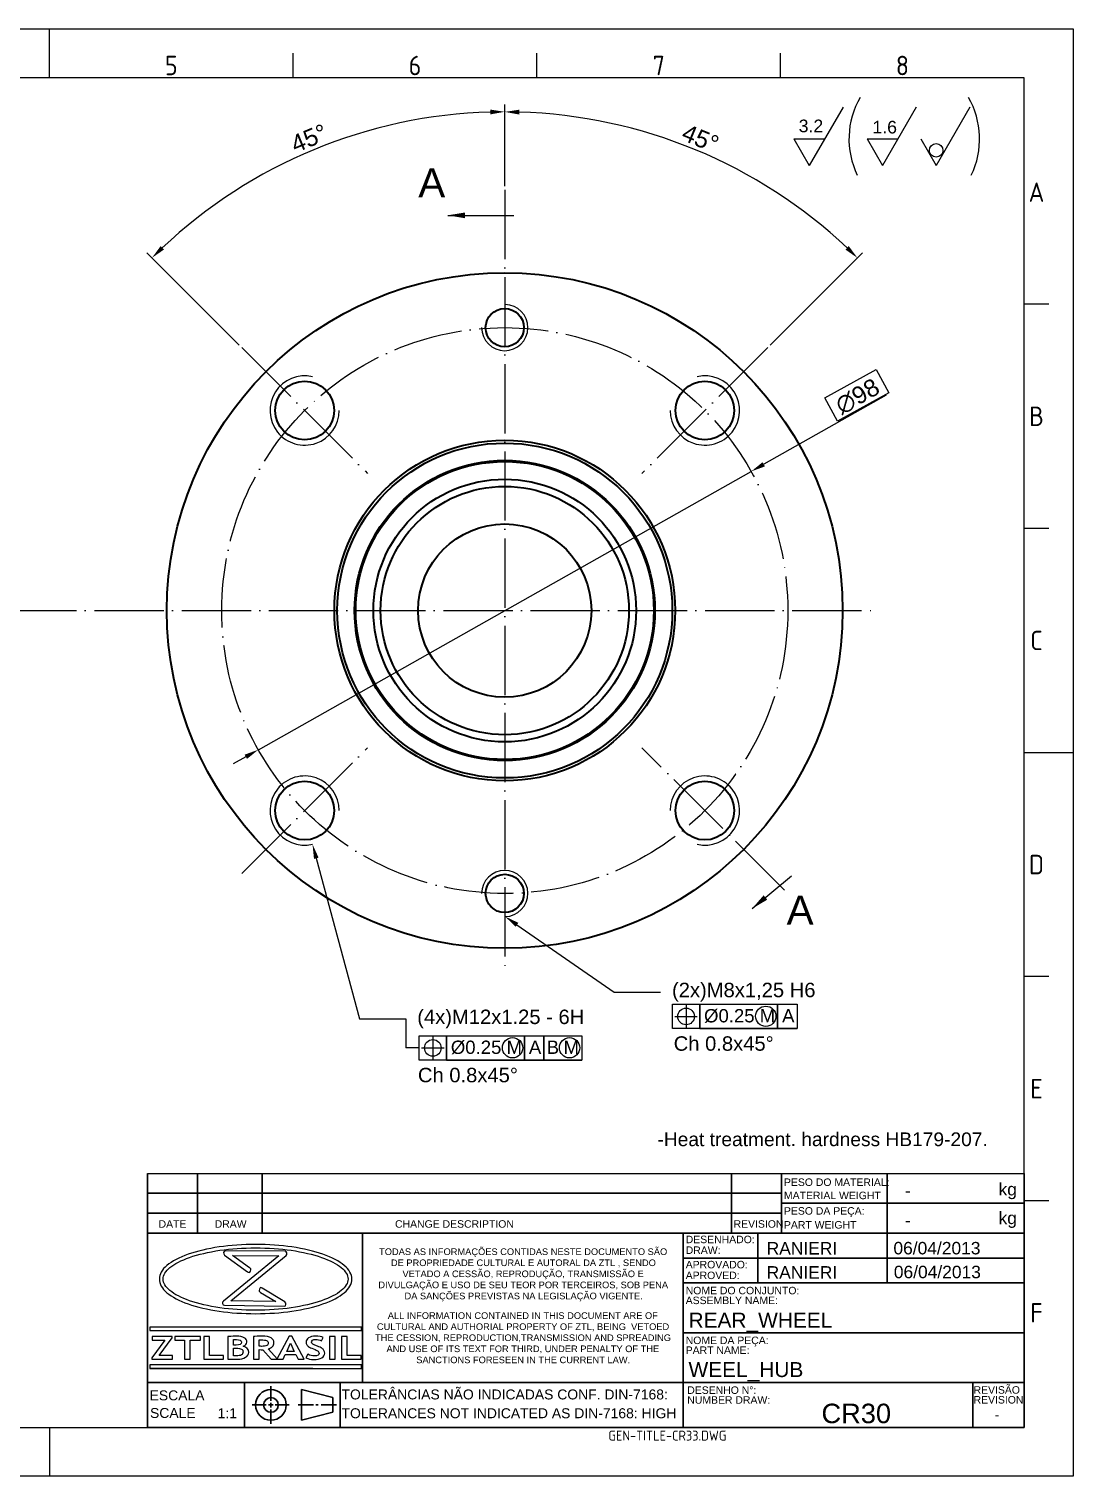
# Model space of a CAD drawing. Header units: millimetres. Extents: x 2469 to 2824, y 1131 to 1382.
# Drawn here: x 2642.9 to 2823.7, y 1131.1 to 1381.7 of the extents above; entities that cross this region are included whole.
import ezdxf
from ezdxf import colors
from ezdxf.entities.mleader import LeaderData, LeaderLine
from ezdxf.enums import TextEntityAlignment as Align
from ezdxf.math import Vec2, Vec3

# ---------------------------------------------------------------- set-up
doc = ezdxf.new("R2010")
doc.units = ezdxf.units.MM
for name, pattern in [('ACAD_ISO02W100', [15, 12, -3]), ('ACAD_ISO04W100', [30, 24, -3, 0, -3]), ('ACAD_ISO05W100', [33, 24, -3, 0, -3, 0, -3])]:
    doc.linetypes.add(name, pattern=pattern)
for name, color, linetype, lineweight in [('02', 1, 'Continuous', 25), ('11', 3, 'Continuous', 25), ('AM_0', 7, 'Continuous', 40), ('AM_4', 1, 'ACAD_ISO04W100', 25), ('AM_5', 3, 'Continuous', 25), ('AM_8', 40, 'ACAD_ISO02W100', 35), ('AM_BOR', 2, 'ACAD_ISO05W100', 35)]:
    doc.layers.add(name, color=color, linetype=linetype, lineweight=lineweight)
doc.layers.add('Camada 1', color=7, linetype='Continuous')
doc.styles.add('ACISOTS', font='isocp.shx', dxfattribs={"height": 1})
doc.styles.get("Standard").update_dxf_attribs({"font": 'arial.ttf'})
doc.dimstyles.new('INTE', dxfattribs={"dimtxt": 3.5, "dimasz": 3, "dimexe": 3, "dimexo": 0, "dimgap": 1, "dimtad": 1, "dimdec": 8, "dimdsep": 46, "dimtxsty": 'Standard', "dimcen": 0, "dimclrd": 1, "dimclre": 1, "dimclrt": 3, "dimaunit": 1, "dimadec": 0, "dimazin": 0, "dimtfac": 1, "dimtmove": 0, "dimatfit": 0, "dimfxl": 1, "dimarcsym": 0})
doc.dimstyles.new('ISO-25', dxfattribs={"dimtxt": 3, "dimasz": 2.5, "dimexe": 1.25, "dimexo": 0.625, "dimtad": 1, "dimtxsty": 'Standard', "dimcen": 2.5, "dimadec": 0, "dimazin": 0, "dimtfac": 1, "dimtmove": 0, "dimatfit": 3, "dimfxl": 1, "dimarcsym": 0})

# ---------------------------------------------------------------- blocks, each defined once
blk = doc.blocks.new('A3 ZTL')
for p, q in [((401.17, 280.82), (19.57, 280.82)), ((401.17, 9.78), (401.17, 280.82)), ((19.57, 9.78), (401.17, 9.78))]:
    blk.add_line(p, q)
at = {"layer": 'AM_BOR', "color": 135, "linetype": 'Continuous', "lineweight": 25}
for p, q in [((0, 290.61), (410.96, 290.61)), ((410.96, 290.61), (410.96, 0)), ((410.96, 0), (0, 0))]:
    blk.add_line(p, q, dxfattribs=at)
at = {"layer": 'AM_BOR', "color": 135, "lineweight": 25}
for p, q in [((205.48, 280.82), (205.48, 290.61)), ((254.4, 280.82), (254.4, 285.71)), ((303.33, 280.82), (303.33, 285.71)), ((352.25, 280.82), (352.25, 285.71)), ((406.07, 235.32), (401.17, 235.32)), ((406.07, 190.31), (401.17, 190.31)), ((401.17, 145.3), (410.96, 145.3)), ((406.07, 100.29), (401.17, 100.29)), ((406.07, 55.28), (401.17, 55.28)), ((205.48, 9.78), (205.48, 0))]:
    blk.add_line(p, q, dxfattribs=at)
at = {"layer": 'AM_BOR', "color": 135, "lineweight": 25, "style": 'ACISOTS'}
for s, p in [('5', (229.94, 283.27)), ('6', (278.86, 283.27)), ('7', (327.79, 283.27)), ('8', (376.71, 283.27)), ('A', (403.62, 257.83)), ('B', (403.62, 212.82)), ('C', (403.62, 167.81)), ('D', (403.62, 122.8)), ('E', (403.62, 77.79)), ('F', (403.62, 32.78))]:
    blk.add_text(s, height=3.91, dxfattribs=at).set_placement(p, align=Align.MIDDLE)
blk = doc.blocks.new('*D182')
at = {"layer": 'AM_5', "color": 0, "lineweight": -2, "transparency": 16777216}
for p, q in [((2791.34, 1318.27), (2770.16, 1306.3)), ((2682.66, 1256.87), (2767.99, 1305.07)), ((2680.48, 1255.64), (2678.3, 1254.41))]:
    blk.add_line(p, q, dxfattribs=at)
at = {"layer": 'AM_5', "color": 0, "transparency": 16777216}
for points in [[(2769.96, 1306.67), (2770.37, 1305.94), (2767.99, 1305.07)], [(2680.28, 1256.01), (2680.69, 1255.28), (2682.66, 1256.87)]]:
    blk.add_solid(points, dxfattribs=at)
at = {"layer": 'Defpoints', "color": 0, "transparency": 16777216}
for p in [(2767.99, 1305.07), (2682.66, 1256.87)]:
    blk.add_point(p, dxfattribs=at)
at = {"layer": 'AM_5', "color": 0, "transparency": 16777216, "insert": (2786.4, 1318.05), "char_height": 3, "attachment_point": 5, "rotation": 29.4611}
blk.add_mtext('∅98', dxfattribs=at)
blk = doc.blocks.new('*D183')
at = {"layer": 'AM_5', "color": 0, "lineweight": -2, "transparency": 16777216}
for p, q in [((2725.32, 1354.47), (2725.32, 1368.61)), ((2679.34, 1326.95), (2663.35, 1342.94))]:
    blk.add_line(p, q, dxfattribs=at)
blk.add_arc((2725.32, 1280.97), 86.39, 91.6582, 133.3418, dxfattribs=at)
at = {"layer": 'AM_5', "color": 0, "transparency": 16777216}
for points in [[(2722.82, 1367.74), (2722.83, 1366.91), (2725.32, 1367.36)], [(2666.32, 1343.5), (2665.74, 1344.1), (2664.24, 1342.06)]]:
    blk.add_solid(points, dxfattribs=at)
at = {"layer": 'Defpoints', "color": 0, "transparency": 16777216}
for p in [(2702.96, 1364.41), (2725.32, 1353.84), (2679.78, 1326.51), (2701.56, 1304.73), (2725.32, 1219.37)]:
    blk.add_point(p, dxfattribs=at)
at = {"layer": 'AM_5', "color": 0, "transparency": 16777216, "insert": (2691.44, 1362.77), "char_height": 3, "attachment_point": 5, "rotation": 22.5}
blk.add_mtext('45°', dxfattribs=at)
blk = doc.blocks.new('*D184')
at = {"layer": 'AM_5', "color": 0, "lineweight": -2, "transparency": 16777216}
for p, q in [((2725.32, 1354.47), (2725.32, 1368.59)), ((2771.3, 1326.95), (2787.28, 1342.93))]:
    blk.add_line(p, q, dxfattribs=at)
blk.add_arc((2725.32, 1280.97), 86.37, 46.6585, 88.3415, dxfattribs=at)
at = {"layer": 'AM_5', "color": 0, "transparency": 16777216}
for points in [[(2727.82, 1366.89), (2727.83, 1367.72), (2725.32, 1367.34)], [(2784.89, 1344.09), (2784.31, 1343.49), (2786.39, 1342.04)]]:
    blk.add_solid(points, dxfattribs=at)
at = {"layer": 'Defpoints', "color": 0, "transparency": 16777216}
for p in [(2725.32, 1353.84), (2768.51, 1355.77), (2770.86, 1326.51), (2749.08, 1304.73), (2725.32, 1219.37)]:
    blk.add_point(p, dxfattribs=at)
at = {"layer": 'AM_5', "color": 0, "transparency": 16777216, "insert": (2759.2, 1362.75), "char_height": 3, "attachment_point": 5, "rotation": 337.5}
blk.add_mtext('45°', dxfattribs=at)

msp = doc.modelspace()

# ---------------------------------------------------------------- linework, layer by layer
at = {"linetype": 'Continuous'}
msp.add_line((2663.474, 1183.491), (2815.272, 1183.491), dxfattribs=at)
at = {"layer": '02'}
for p, q in [((2776.257, 1309.745), (2776.326, 1309.78)), ((2778.937, 1304.377), (2779.006, 1304.411))]:
    msp.add_line(p, q, dxfattribs=at)
for centre, radius, start, end in [((2725.322, 1329.973), 4, 180, 89.17379), ((2690.674, 1315.621), 6, 76.851, 0), ((2759.97, 1315.621), 6, 180, 103.149), ((2690.674, 1246.325), 6, 0, 283.149), ((2759.97, 1246.325), 6, 256.851, 180), ((2725.322, 1231.973), 4, 270.82621, 180)]:
    msp.add_arc(centre, radius, start, end, dxfattribs=at)
at = {"layer": 'AM_0'}
for centre, radius in [((2725.322, 1280.973), 58.5), ((2725.322, 1329.973), 3.313), ((2690.674, 1315.621), 5.086), ((2759.97, 1315.621), 5.086), ((2725.322, 1280.973), 29.5), ((2725.322, 1280.973), 29), ((2725.322, 1280.973), 26), ((2725.322, 1280.973), 25.8), ((2725.322, 1280.973), 22.749), ((2725.322, 1280.973), 21.5), ((2725.322, 1280.973), 15), ((2690.674, 1246.325), 5.086), ((2759.97, 1246.325), 5.086), ((2725.322, 1231.973), 3.313)]:
    msp.add_circle(centre, radius, dxfattribs=at)
at = {"layer": 'AM_4', "ltscale": 0.5}
for p, q in [((2725.322, 1353.842), (2725.322, 1219.368)), ((2679.784, 1326.512), (2701.564, 1304.731)), ((2770.861, 1326.512), (2749.08, 1304.731)), ((2548.601, 1280.973), (2790.135, 1280.973)), ((2679.784, 1235.434), (2701.564, 1257.215)), ((2773.776, 1232.52), (2749.08, 1257.215))]:
    msp.add_line(p, q, dxfattribs=at)
msp.add_circle((2725.322, 1280.973), 49, dxfattribs=at)
at = {"layer": 'AM_5'}
for p, q in [((2783.889, 1368.187), (2778.046, 1358.067)), ((2796.542, 1368.187), (2790.7, 1358.067)), ((2805.846, 1368.187), (2800.003, 1358.067)), ((2775.391, 1362.667), (2780.702, 1362.667)), ((2775.391, 1362.667), (2778.046, 1358.067)), ((2788.044, 1362.667), (2793.355, 1362.667)), ((2788.044, 1362.667), (2790.7, 1358.067)), ((2797.348, 1362.667), (2800.003, 1358.067)), ((2754.756, 1210.673), (2758.661, 1210.673)), ((2756.708, 1212.676), (2756.708, 1208.671)), ((2708.17, 1210.236), (2708.17, 1205.214)), ((2759.07, 1208.556), (2772.557, 1208.556)), ((2772.557, 1208.556), (2775.941, 1208.556)), ((2712.868, 1207.217), (2712.868, 1203.212)), ((2710.507, 1205.214), (2708.17, 1205.214)), ((2710.915, 1205.214), (2714.821, 1205.214)), ((2715.229, 1203.097), (2728.717, 1203.097)), ((2728.717, 1203.097), (2732.101, 1203.097)), ((2732.101, 1203.097), (2738.637, 1203.097))]:
    msp.add_line(p, q, dxfattribs=at)
for points in [[(2780.716, 1317.842), (2789.61, 1322.723), (2791.839, 1318.662), (2782.945, 1313.78)], [(2754.347, 1212.791), (2759.07, 1212.791), (2759.07, 1208.556), (2754.347, 1208.556)], [(2759.07, 1212.791), (2772.557, 1212.791), (2772.557, 1208.556), (2759.07, 1208.556)], [(2772.557, 1212.791), (2775.941, 1212.791), (2775.941, 1208.556), (2772.557, 1208.556)], [(2710.507, 1207.332), (2715.229, 1207.332), (2715.229, 1203.097), (2710.507, 1203.097)], [(2715.229, 1207.332), (2728.717, 1207.332), (2728.717, 1203.097), (2715.229, 1203.097)], [(2728.717, 1207.332), (2732.101, 1207.332), (2732.101, 1203.097), (2728.717, 1203.097)], [(2732.101, 1207.332), (2738.637, 1207.332), (2738.637, 1203.097), (2732.101, 1203.097)]]:
    msp.add_lwpolyline(points, close=True, dxfattribs=at)
for centre, radius in [((2800.014, 1360.674), 1.178), ((2756.708, 1210.673), 1.441), ((2770.516, 1210.701), 1.757), ((2712.868, 1205.214), 1.441), ((2726.676, 1205.242), 1.757), ((2736.544, 1205.242), 1.757)]:
    msp.add_circle(centre, radius, dxfattribs=at)
for centre, start, end in [((2799.214, 1362.657), 149.81687, 205.95777), ((2793.233, 1362.657), 334.04223, 30.18313)]:
    msp.add_arc(centre, 14.302, start, end, dxfattribs=at)
at = {"layer": 'AM_8', "color": 0, "linetype": 'Continuous'}
for p, q in [((2663.474, 1183.491), (2663.474, 1139.504)), ((2672.099, 1183.491), (2672.099, 1173.141)), ((2683.311, 1183.491), (2683.311, 1173.141)), ((2764.599, 1183.491), (2764.599, 1173.141)), ((2773.224, 1173.141), (2773.224, 1183.491)), ((2791.553, 1183.491), (2791.553, 1178.316)), ((2815.272, 1139.504), (2815.272, 1183.491)), ((2773.224, 1180.041), (2663.474, 1180.041)), ((2773.224, 1178.316), (2815.272, 1178.316)), ((2791.553, 1178.316), (2791.553, 1173.141)), ((2663.474, 1176.591), (2773.224, 1176.591)), ((2663.474, 1173.141), (2754.898, 1173.141)), ((2700.688, 1173.141), (2700.688, 1147.267)), ((2754.898, 1173.141), (2815.272, 1173.141)), ((2756.214, 1173.141), (2756.214, 1156.754)), ((2769.145, 1173.173), (2769.145, 1164.548)), ((2791.553, 1173.141), (2791.553, 1164.517)), ((2756.214, 1168.829), (2815.272, 1168.829)), ((2756.214, 1164.517), (2815.272, 1164.517)), ((2756.214, 1156.754), (2756.214, 1147.267)), ((2756.214, 1155.892), (2815.272, 1155.892)), ((2663.851, 1149.692), (2692.106, 1149.692)), ((2754.898, 1147.267), (2663.474, 1147.267)), ((2701.735, 1147.267), (2663.474, 1147.267)), ((2680.236, 1147.267), (2680.236, 1139.504)), ((2684.832, 1146.644), (2684.832, 1144.085)), ((2695.554, 1144.665), (2690.128, 1146.041)), ((2690.128, 1146.041), (2690.128, 1140.731)), ((2696.845, 1147.267), (2696.845, 1139.504)), ((2754.898, 1147.267), (2806.647, 1147.267)), ((2756.214, 1139.504), (2756.214, 1147.267)), ((2806.379, 1147.267), (2806.379, 1139.504)), ((2815.272, 1147.267), (2806.647, 1147.267)), ((2681.588, 1143.386), (2684.023, 1143.386)), ((2684.393, 1143.386), (2685.25, 1143.386)), ((2684.832, 1143.729), (2684.832, 1142.965)), ((2685.579, 1143.386), (2687.999, 1143.386)), ((2689.537, 1143.386), (2692.204, 1143.386)), ((2692.615, 1143.386), (2693.044, 1143.386)), ((2693.541, 1143.386), (2696.183, 1143.386)), ((2695.554, 1144.665), (2695.554, 1142.106)), ((2684.832, 1142.622), (2684.832, 1140.127)), ((2695.554, 1142.106), (2690.128, 1140.731)), ((2663.474, 1139.504), (2815.272, 1139.504))]:
    msp.add_line(p, q, dxfattribs=at)
for radius in [2.655, 1.28]:
    msp.add_circle((2684.832, 1143.386), radius, dxfattribs=at)
at = {"layer": 'Camada 1'}
for points, knots in [([(2682.183, 1171.181), (2684.408, 1171.181), (2686.534, 1171.025), (2688.477, 1170.743), (2688.477, 1170.743), (2690.496, 1170.45), (2692.317, 1170.02), (2693.844, 1169.487), (2693.844, 1169.487), (2695.412, 1168.94), (2696.677, 1168.279), (2697.542, 1167.54), (2697.542, 1167.54), (2698.384, 1166.821), (2698.849, 1166.025), (2698.849, 1165.184), (2698.849, 1165.184), (2698.849, 1164.342), (2698.384, 1163.546), (2697.542, 1162.827), (2697.542, 1162.827), (2696.677, 1162.088), (2695.412, 1161.427), (2693.844, 1160.88), (2693.844, 1160.88), (2692.317, 1160.347), (2690.496, 1159.917), (2688.477, 1159.624), (2688.477, 1159.624), (2686.534, 1159.342), (2684.408, 1159.186), (2682.183, 1159.186), (2682.183, 1159.186), (2679.958, 1159.186), (2677.831, 1159.342), (2675.889, 1159.624), (2675.889, 1159.624), (2673.87, 1159.917), (2672.049, 1160.347), (2670.522, 1160.88), (2670.522, 1160.88), (2668.954, 1161.427), (2667.689, 1162.088), (2666.824, 1162.827), (2666.824, 1162.827), (2665.982, 1163.546), (2665.517, 1164.342), (2665.517, 1165.184), (2665.517, 1165.184), (2665.517, 1166.025), (2665.982, 1166.821), (2666.824, 1167.54), (2666.824, 1167.54), (2667.689, 1168.279), (2668.954, 1168.94), (2670.522, 1169.487), (2670.522, 1169.487), (2672.049, 1170.02), (2673.87, 1170.45), (2675.889, 1170.743), (2675.889, 1170.743), (2677.831, 1171.025), (2679.958, 1171.181), (2682.183, 1171.181)], [0, 0, 0, 0, 0.0588235, 0.0588235, 0.0588235, 0.0588235, 0.1176471, 0.1176471, 0.1176471, 0.1176471, 0.1764706, 0.1764706, 0.1764706, 0.1764706, 0.2352941, 0.2352941, 0.2352941, 0.2352941, 0.2941176, 0.2941176, 0.2941176, 0.2941176, 0.3529412, 0.3529412, 0.3529412, 0.3529412, 0.4117647, 0.4117647, 0.4117647, 0.4117647, 0.4705882, 0.4705882, 0.4705882, 0.4705882, 0.5294118, 0.5294118, 0.5294118, 0.5294118, 0.5882353, 0.5882353, 0.5882353, 0.5882353, 0.6470588, 0.6470588, 0.6470588, 0.6470588, 0.7058824, 0.7058824, 0.7058824, 0.7058824, 0.7647059, 0.7647059, 0.7647059, 0.7647059, 0.8235294, 0.8235294, 0.8235294, 0.8235294, 0.8823529, 0.8823529, 0.8823529, 0.8823529, 1, 1, 1, 1]), ([(2682.183, 1170.589), (2679.997, 1170.589), (2677.911, 1170.437), (2676.009, 1170.162), (2676.009, 1170.162), (2674.032, 1169.875), (2672.253, 1169.456), (2670.765, 1168.937), (2670.765, 1168.937), (2669.317, 1168.431), (2668.15, 1167.835), (2667.355, 1167.179), (2667.355, 1167.179), (2666.601, 1166.556), (2666.184, 1165.882), (2666.184, 1165.184), (2666.184, 1165.184), (2666.184, 1164.486), (2666.601, 1163.811), (2667.355, 1163.189), (2667.355, 1163.189), (2668.15, 1162.532), (2669.317, 1161.936), (2670.765, 1161.43), (2670.765, 1161.43), (2672.253, 1160.911), (2674.032, 1160.492), (2676.009, 1160.205), (2676.009, 1160.205), (2677.911, 1159.93), (2679.997, 1159.778), (2682.183, 1159.778), (2682.183, 1159.778), (2684.369, 1159.778), (2686.455, 1159.93), (2688.357, 1160.205), (2688.357, 1160.205), (2690.334, 1160.492), (2692.112, 1160.911), (2693.601, 1161.43), (2693.601, 1161.43), (2695.049, 1161.936), (2696.216, 1162.532), (2697.011, 1163.189), (2697.011, 1163.189), (2697.765, 1163.811), (2698.182, 1164.486), (2698.182, 1165.184), (2698.182, 1165.184), (2698.182, 1165.882), (2697.765, 1166.556), (2697.011, 1167.179), (2697.011, 1167.179), (2696.216, 1167.835), (2695.049, 1168.431), (2693.601, 1168.937), (2693.601, 1168.937), (2692.112, 1169.456), (2690.334, 1169.875), (2688.357, 1170.162), (2688.357, 1170.162), (2686.455, 1170.437), (2684.369, 1170.589), (2682.183, 1170.589)], [0, 0, 0, 0, 0.0588235, 0.0588235, 0.0588235, 0.0588235, 0.1176471, 0.1176471, 0.1176471, 0.1176471, 0.1764706, 0.1764706, 0.1764706, 0.1764706, 0.2352941, 0.2352941, 0.2352941, 0.2352941, 0.2941176, 0.2941176, 0.2941176, 0.2941176, 0.3529412, 0.3529412, 0.3529412, 0.3529412, 0.4117647, 0.4117647, 0.4117647, 0.4117647, 0.4705882, 0.4705882, 0.4705882, 0.4705882, 0.5294118, 0.5294118, 0.5294118, 0.5294118, 0.5882353, 0.5882353, 0.5882353, 0.5882353, 0.6470588, 0.6470588, 0.6470588, 0.6470588, 0.7058824, 0.7058824, 0.7058824, 0.7058824, 0.7647059, 0.7647059, 0.7647059, 0.7647059, 0.8235294, 0.8235294, 0.8235294, 0.8235294, 0.8823529, 0.8823529, 0.8823529, 0.8823529, 1, 1, 1, 1]), ([(2680.797, 1166.46), (2680.797, 1166.46), (2676.804, 1169.322), (2676.804, 1169.322), (2676.804, 1169.322), (2676.507, 1169.535), (2676.627, 1170.075), (2676.978, 1170.072), (2676.978, 1170.072), (2676.978, 1170.072), (2687.289, 1169.99), (2687.289, 1169.99), (2687.289, 1169.99), (2687.628, 1169.987), (2687.754, 1169.476), (2687.477, 1169.251), (2687.477, 1169.251), (2687.477, 1169.251), (2677.877, 1161.43), (2677.877, 1161.43), (2677.877, 1161.43), (2677.877, 1161.43), (2685.658, 1161.305), (2685.658, 1161.305), (2685.658, 1161.305), (2685.658, 1161.305), (2683.041, 1162.882), (2683.041, 1162.882), (2683.041, 1162.882), (2682.869, 1162.985), (2682.697, 1163.089), (2682.847, 1163.449), (2682.847, 1163.449), (2682.997, 1163.808), (2683.169, 1163.705), (2683.341, 1163.601), (2683.341, 1163.601), (2683.341, 1163.601), (2687.264, 1161.237), (2687.264, 1161.237), (2687.264, 1161.237), (2687.586, 1161.044), (2687.472, 1160.468), (2687.111, 1160.474), (2687.111, 1160.474), (2687.111, 1160.474), (2676.799, 1160.64), (2676.799, 1160.64), (2676.799, 1160.64), (2676.461, 1160.645), (2676.338, 1161.153), (2676.613, 1161.378), (2676.613, 1161.378), (2676.613, 1161.378), (2686.203, 1169.191), (2686.203, 1169.191), (2686.203, 1169.191), (2686.203, 1169.191), (2678.21, 1169.255), (2678.21, 1169.255), (2678.21, 1169.255), (2678.21, 1169.255), (2681.142, 1167.154), (2681.142, 1167.154), (2681.142, 1167.154), (2681.305, 1167.037), (2681.468, 1166.92), (2681.296, 1166.573), (2681.296, 1166.573), (2681.123, 1166.226), (2680.96, 1166.343), (2680.797, 1166.46)], [0, 0, 0, 0, 0.0526316, 0.0526316, 0.0526316, 0.0526316, 0.1052632, 0.1052632, 0.1052632, 0.1052632, 0.1578947, 0.1578947, 0.1578947, 0.1578947, 0.2105263, 0.2105263, 0.2105263, 0.2105263, 0.2631579, 0.2631579, 0.2631579, 0.2631579, 0.3157895, 0.3157895, 0.3157895, 0.3157895, 0.3684211, 0.3684211, 0.3684211, 0.3684211, 0.4210526, 0.4210526, 0.4210526, 0.4210526, 0.4736842, 0.4736842, 0.4736842, 0.4736842, 0.5263158, 0.5263158, 0.5263158, 0.5263158, 0.5789474, 0.5789474, 0.5789474, 0.5789474, 0.6315789, 0.6315789, 0.6315789, 0.6315789, 0.6842105, 0.6842105, 0.6842105, 0.6842105, 0.7368421, 0.7368421, 0.7368421, 0.7368421, 0.7894737, 0.7894737, 0.7894737, 0.7894737, 0.8421053, 0.8421053, 0.8421053, 0.8421053, 0.8947368, 0.8947368, 0.8947368, 0.8947368, 1, 1, 1, 1]), ([(2663.923, 1156.872), (2663.923, 1156.872), (2700.443, 1156.872), (2700.443, 1156.872), (2700.443, 1156.872), (2700.443, 1156.872), (2700.514, 1156.872), (2700.514, 1156.872), (2700.514, 1156.872), (2700.514, 1156.872), (2700.514, 1156.8), (2700.514, 1156.8), (2700.514, 1156.8), (2700.514, 1156.8), (2700.514, 1156.325), (2700.514, 1156.325), (2700.514, 1156.325), (2700.514, 1156.325), (2700.514, 1156.253), (2700.514, 1156.253), (2700.514, 1156.253), (2700.514, 1156.253), (2700.443, 1156.253), (2700.443, 1156.253), (2700.443, 1156.253), (2700.443, 1156.253), (2663.923, 1156.253), (2663.923, 1156.253), (2663.923, 1156.253), (2663.923, 1156.253), (2663.851, 1156.253), (2663.851, 1156.253), (2663.851, 1156.253), (2663.851, 1156.253), (2663.851, 1156.325), (2663.851, 1156.325), (2663.851, 1156.325), (2663.851, 1156.325), (2663.851, 1156.8), (2663.851, 1156.8), (2663.851, 1156.8), (2663.851, 1156.8), (2663.851, 1156.872), (2663.851, 1156.872), (2663.851, 1156.872), (2663.851, 1156.872), (2663.923, 1156.872), (2663.923, 1156.872)], [0, 0, 0, 0, 0.0769231, 0.0769231, 0.0769231, 0.0769231, 0.1538462, 0.1538462, 0.1538462, 0.1538462, 0.2307692, 0.2307692, 0.2307692, 0.2307692, 0.3076923, 0.3076923, 0.3076923, 0.3076923, 0.3846154, 0.3846154, 0.3846154, 0.3846154, 0.4615385, 0.4615385, 0.4615385, 0.4615385, 0.5384615, 0.5384615, 0.5384615, 0.5384615, 0.6153846, 0.6153846, 0.6153846, 0.6153846, 0.6923077, 0.6923077, 0.6923077, 0.6923077, 0.7692308, 0.7692308, 0.7692308, 0.7692308, 0.8461538, 0.8461538, 0.8461538, 0.8461538, 1, 1, 1, 1]), ([(2664.215, 1151.314), (2664.215, 1151.314), (2664.215, 1151.54), (2664.215, 1151.54), (2664.215, 1151.54), (2664.215, 1151.54), (2666.449, 1154.629), (2666.449, 1154.629), (2666.449, 1154.629), (2666.449, 1154.629), (2664.252, 1154.629), (2664.252, 1154.629), (2664.252, 1154.629), (2664.252, 1154.629), (2664.252, 1155.25), (2664.252, 1155.25), (2664.252, 1155.25), (2664.252, 1155.25), (2667.744, 1155.25), (2667.744, 1155.25), (2667.744, 1155.25), (2667.744, 1155.25), (2667.744, 1155.024), (2667.744, 1155.024), (2667.744, 1155.024), (2667.744, 1155.024), (2665.503, 1151.935), (2665.503, 1151.935), (2665.503, 1151.935), (2665.503, 1151.935), (2667.824, 1151.935), (2667.824, 1151.935), (2667.824, 1151.935), (2667.824, 1151.935), (2667.824, 1151.314), (2667.824, 1151.314), (2667.824, 1151.314), (2667.824, 1151.314), (2664.215, 1151.314), (2664.215, 1151.314)], [0, 0, 0, 0, 0.0909091, 0.0909091, 0.0909091, 0.0909091, 0.1818182, 0.1818182, 0.1818182, 0.1818182, 0.2727273, 0.2727273, 0.2727273, 0.2727273, 0.3636364, 0.3636364, 0.3636364, 0.3636364, 0.4545455, 0.4545455, 0.4545455, 0.4545455, 0.5454545, 0.5454545, 0.5454545, 0.5454545, 0.6363636, 0.6363636, 0.6363636, 0.6363636, 0.7272727, 0.7272727, 0.7272727, 0.7272727, 0.8181818, 0.8181818, 0.8181818, 0.8181818, 1, 1, 1, 1]), ([(2670.844, 1154.629), (2670.844, 1154.629), (2670.844, 1151.314), (2670.844, 1151.314), (2670.844, 1151.314), (2670.844, 1151.314), (2669.893, 1151.314), (2669.893, 1151.314), (2669.893, 1151.314), (2669.893, 1151.314), (2669.893, 1154.629), (2669.893, 1154.629), (2669.893, 1154.629), (2669.893, 1154.629), (2668.19, 1154.629), (2668.19, 1154.629), (2668.19, 1154.629), (2668.19, 1154.629), (2668.19, 1155.25), (2668.19, 1155.25), (2668.19, 1155.25), (2668.19, 1155.25), (2672.624, 1155.25), (2672.624, 1155.25), (2672.624, 1155.25), (2672.624, 1155.25), (2672.624, 1154.629), (2672.624, 1154.629), (2672.624, 1154.629), (2672.624, 1154.629), (2670.844, 1154.629), (2670.844, 1154.629)], [0, 0, 0, 0, 0.1111111, 0.1111111, 0.1111111, 0.1111111, 0.2222222, 0.2222222, 0.2222222, 0.2222222, 0.3333333, 0.3333333, 0.3333333, 0.3333333, 0.4444444, 0.4444444, 0.4444444, 0.4444444, 0.5555556, 0.5555556, 0.5555556, 0.5555556, 0.6666667, 0.6666667, 0.6666667, 0.6666667, 0.7777778, 0.7777778, 0.7777778, 0.7777778, 1, 1, 1, 1]), ([(2673.245, 1151.314), (2673.245, 1151.314), (2673.245, 1155.25), (2673.245, 1155.25), (2673.245, 1155.25), (2673.245, 1155.25), (2674.196, 1155.25), (2674.196, 1155.25), (2674.196, 1155.25), (2674.196, 1155.25), (2674.196, 1151.935), (2674.196, 1151.935), (2674.196, 1151.935), (2674.196, 1151.935), (2676.617, 1151.935), (2676.617, 1151.935), (2676.617, 1151.935), (2676.617, 1151.935), (2676.617, 1151.314), (2676.617, 1151.314), (2676.617, 1151.314), (2676.617, 1151.314), (2673.245, 1151.314), (2673.245, 1151.314)], [0, 0, 0, 0, 0.1428571, 0.1428571, 0.1428571, 0.1428571, 0.2857143, 0.2857143, 0.2857143, 0.2857143, 0.4285714, 0.4285714, 0.4285714, 0.4285714, 0.5714286, 0.5714286, 0.5714286, 0.5714286, 0.7142857, 0.7142857, 0.7142857, 0.7142857, 1, 1, 1, 1]), ([(2679.022, 1151.314), (2679.022, 1151.314), (2677.384, 1151.314), (2677.384, 1151.314), (2677.384, 1151.314), (2677.384, 1151.314), (2677.384, 1155.247), (2677.384, 1155.247), (2677.384, 1155.247), (2678.106, 1155.272), (2678.612, 1155.285), (2678.901, 1155.285), (2678.901, 1155.285), (2679.458, 1155.285), (2679.892, 1155.198), (2680.205, 1155.023), (2680.205, 1155.023), (2680.519, 1154.848), (2680.675, 1154.599), (2680.675, 1154.275), (2680.675, 1154.275), (2680.675, 1153.963), (2680.45, 1153.717), (2680.002, 1153.536), (2680.002, 1153.536), (2680.667, 1153.365), (2681, 1153.014), (2681, 1152.482), (2681, 1152.482), (2681, 1152.125), (2680.816, 1151.84), (2680.449, 1151.629), (2680.449, 1151.629), (2680.081, 1151.419), (2679.605, 1151.314), (2679.022, 1151.314)], [0, 0, 0, 0, 0.1, 0.1, 0.1, 0.1, 0.2, 0.2, 0.2, 0.2, 0.3, 0.3, 0.3, 0.3, 0.4, 0.4, 0.4, 0.4, 0.5, 0.5, 0.5, 0.5, 0.6, 0.6, 0.6, 0.6, 0.7, 0.7, 0.7, 0.7, 0.8, 0.8, 0.8, 0.8, 1, 1, 1, 1]), ([(2678.335, 1154.689), (2678.335, 1154.689), (2678.335, 1153.745), (2678.335, 1153.745), (2678.335, 1153.745), (2678.481, 1153.739), (2678.634, 1153.735), (2678.795, 1153.735), (2678.795, 1153.735), (2679.414, 1153.735), (2679.724, 1153.906), (2679.724, 1154.248), (2679.724, 1154.248), (2679.724, 1154.55), (2679.443, 1154.702), (2678.88, 1154.702), (2678.88, 1154.702), (2678.732, 1154.702), (2678.549, 1154.697), (2678.335, 1154.689)], [0, 0, 0, 0, 0.1666667, 0.1666667, 0.1666667, 0.1666667, 0.3333333, 0.3333333, 0.3333333, 0.3333333, 0.5, 0.5, 0.5, 0.5, 0.6666667, 0.6666667, 0.6666667, 0.6666667, 1, 1, 1, 1]), ([(2678.335, 1153.2), (2678.335, 1153.2), (2678.335, 1151.9), (2678.335, 1151.9), (2678.335, 1151.9), (2678.527, 1151.887), (2678.683, 1151.881), (2678.803, 1151.881), (2678.803, 1151.881), (2679.227, 1151.881), (2679.535, 1151.934), (2679.726, 1152.039), (2679.726, 1152.039), (2679.917, 1152.145), (2680.013, 1152.321), (2680.013, 1152.566), (2680.013, 1152.566), (2680.013, 1152.79), (2679.925, 1152.953), (2679.746, 1153.055), (2679.746, 1153.055), (2679.568, 1153.157), (2679.257, 1153.208), (2678.814, 1153.208), (2678.814, 1153.208), (2678.722, 1153.208), (2678.562, 1153.206), (2678.335, 1153.2)], [0, 0, 0, 0, 0.125, 0.125, 0.125, 0.125, 0.25, 0.25, 0.25, 0.25, 0.375, 0.375, 0.375, 0.375, 0.5, 0.5, 0.5, 0.5, 0.625, 0.625, 0.625, 0.625, 0.75, 0.75, 0.75, 0.75, 1, 1, 1, 1]), ([(2684.861, 1151.314), (2684.861, 1151.314), (2683.432, 1152.939), (2683.432, 1152.939), (2683.432, 1152.939), (2683.288, 1152.941), (2683.087, 1152.947), (2682.827, 1152.958), (2682.827, 1152.958), (2682.827, 1152.958), (2682.827, 1151.314), (2682.827, 1151.314), (2682.827, 1151.314), (2682.827, 1151.314), (2681.84, 1151.314), (2681.84, 1151.314), (2681.84, 1151.314), (2681.84, 1151.314), (2681.84, 1155.25), (2681.84, 1155.25), (2681.84, 1155.25), (2681.894, 1155.25), (2682.1, 1155.257), (2682.459, 1155.27), (2682.459, 1155.27), (2682.817, 1155.284), (2683.106, 1155.29), (2683.325, 1155.29), (2683.325, 1155.29), (2684.686, 1155.29), (2685.366, 1154.903), (2685.366, 1154.129), (2685.366, 1154.129), (2685.366, 1153.896), (2685.271, 1153.685), (2685.084, 1153.493), (2685.084, 1153.493), (2684.897, 1153.301), (2684.66, 1153.166), (2684.375, 1153.088), (2684.375, 1153.088), (2684.375, 1153.088), (2685.957, 1151.314), (2685.957, 1151.314), (2685.957, 1151.314), (2685.957, 1151.314), (2684.861, 1151.314), (2684.861, 1151.314)], [0, 0, 0, 0, 0.0769231, 0.0769231, 0.0769231, 0.0769231, 0.1538462, 0.1538462, 0.1538462, 0.1538462, 0.2307692, 0.2307692, 0.2307692, 0.2307692, 0.3076923, 0.3076923, 0.3076923, 0.3076923, 0.3846154, 0.3846154, 0.3846154, 0.3846154, 0.4615385, 0.4615385, 0.4615385, 0.4615385, 0.5384615, 0.5384615, 0.5384615, 0.5384615, 0.6153846, 0.6153846, 0.6153846, 0.6153846, 0.6923077, 0.6923077, 0.6923077, 0.6923077, 0.7692308, 0.7692308, 0.7692308, 0.7692308, 0.8461538, 0.8461538, 0.8461538, 0.8461538, 1, 1, 1, 1]), ([(2682.827, 1154.643), (2682.827, 1154.643), (2682.827, 1153.55), (2682.827, 1153.55), (2682.827, 1153.55), (2683.003, 1153.539), (2683.138, 1153.533), (2683.231, 1153.533), (2683.231, 1153.533), (2683.627, 1153.533), (2683.918, 1153.575), (2684.102, 1153.657), (2684.102, 1153.657), (2684.286, 1153.74), (2684.379, 1153.899), (2684.379, 1154.138), (2684.379, 1154.138), (2684.379, 1154.331), (2684.28, 1154.467), (2684.082, 1154.543), (2684.082, 1154.543), (2683.885, 1154.62), (2683.574, 1154.659), (2683.15, 1154.659), (2683.15, 1154.659), (2683.047, 1154.659), (2682.94, 1154.654), (2682.827, 1154.643)], [0, 0, 0, 0, 0.125, 0.125, 0.125, 0.125, 0.25, 0.25, 0.25, 0.25, 0.375, 0.375, 0.375, 0.375, 0.5, 0.5, 0.5, 0.5, 0.625, 0.625, 0.625, 0.625, 0.75, 0.75, 0.75, 0.75, 1, 1, 1, 1]), ([(2689.54, 1151.314), (2689.54, 1151.314), (2689.15, 1152.112), (2689.15, 1152.112), (2689.15, 1152.112), (2689.15, 1152.112), (2687.314, 1152.112), (2687.314, 1152.112), (2687.314, 1152.112), (2687.314, 1152.112), (2686.941, 1151.314), (2686.941, 1151.314), (2686.941, 1151.314), (2686.941, 1151.314), (2685.885, 1151.314), (2685.885, 1151.314), (2685.885, 1151.314), (2685.885, 1151.314), (2688.02, 1155.304), (2688.02, 1155.304), (2688.02, 1155.304), (2688.02, 1155.304), (2688.437, 1155.304), (2688.437, 1155.304), (2688.437, 1155.304), (2688.437, 1155.304), (2690.59, 1151.314), (2690.59, 1151.314), (2690.59, 1151.314), (2690.59, 1151.314), (2689.54, 1151.314), (2689.54, 1151.314)], [0, 0, 0, 0, 0.1111111, 0.1111111, 0.1111111, 0.1111111, 0.2222222, 0.2222222, 0.2222222, 0.2222222, 0.3333333, 0.3333333, 0.3333333, 0.3333333, 0.4444444, 0.4444444, 0.4444444, 0.4444444, 0.5555556, 0.5555556, 0.5555556, 0.5555556, 0.6666667, 0.6666667, 0.6666667, 0.6666667, 0.7777778, 0.7777778, 0.7777778, 0.7777778, 1, 1, 1, 1]), ([(2688.229, 1154.1), (2688.229, 1154.1), (2687.585, 1152.646), (2687.585, 1152.646), (2687.585, 1152.646), (2687.585, 1152.646), (2688.872, 1152.646), (2688.872, 1152.646), (2688.872, 1152.646), (2688.872, 1152.646), (2688.229, 1154.1), (2688.229, 1154.1)], [0, 0, 0, 0, 0.25, 0.25, 0.25, 0.25, 0.5, 0.5, 0.5, 0.5, 1, 1, 1, 1]), ([(2690.901, 1151.531), (2690.901, 1151.531), (2691.253, 1152.158), (2691.253, 1152.158), (2691.253, 1152.158), (2691.627, 1151.964), (2691.997, 1151.868), (2692.36, 1151.868), (2692.36, 1151.868), (2692.919, 1151.868), (2693.197, 1152.011), (2693.197, 1152.297), (2693.197, 1152.297), (2693.197, 1152.432), (2693.131, 1152.559), (2693, 1152.681), (2693, 1152.681), (2692.869, 1152.803), (2692.597, 1152.94), (2692.186, 1153.091), (2692.186, 1153.091), (2691.776, 1153.243), (2691.499, 1153.367), (2691.356, 1153.465), (2691.356, 1153.465), (2691.214, 1153.563), (2691.104, 1153.678), (2691.027, 1153.813), (2691.027, 1153.813), (2690.951, 1153.947), (2690.912, 1154.095), (2690.912, 1154.259), (2690.912, 1154.259), (2690.912, 1154.563), (2691.064, 1154.815), (2691.368, 1155.016), (2691.368, 1155.016), (2691.671, 1155.217), (2692.06, 1155.317), (2692.536, 1155.317), (2692.536, 1155.317), (2693.155, 1155.317), (2693.609, 1155.232), (2693.9, 1155.062), (2693.9, 1155.062), (2693.9, 1155.062), (2693.61, 1154.46), (2693.61, 1154.46), (2693.61, 1154.46), (2693.277, 1154.636), (2692.924, 1154.724), (2692.554, 1154.724), (2692.554, 1154.724), (2692.335, 1154.724), (2692.165, 1154.681), (2692.044, 1154.596), (2692.044, 1154.596), (2691.923, 1154.511), (2691.863, 1154.4), (2691.863, 1154.264), (2691.863, 1154.264), (2691.863, 1154.039), (2692.202, 1153.804), (2692.883, 1153.56), (2692.883, 1153.56), (2693.241, 1153.431), (2693.499, 1153.312), (2693.658, 1153.204), (2693.658, 1153.204), (2693.816, 1153.096), (2693.937, 1152.969), (2694.02, 1152.825), (2694.02, 1152.825), (2694.103, 1152.681), (2694.144, 1152.52), (2694.144, 1152.343), (2694.144, 1152.343), (2694.144, 1152.024), (2693.973, 1151.761), (2693.63, 1151.556), (2693.63, 1151.556), (2693.288, 1151.35), (2692.829, 1151.247), (2692.254, 1151.247), (2692.254, 1151.247), (2691.754, 1151.247), (2691.304, 1151.341), (2690.901, 1151.531)], [0, 0, 0, 0, 0.0434783, 0.0434783, 0.0434783, 0.0434783, 0.0869565, 0.0869565, 0.0869565, 0.0869565, 0.1304348, 0.1304348, 0.1304348, 0.1304348, 0.173913, 0.173913, 0.173913, 0.173913, 0.2173913, 0.2173913, 0.2173913, 0.2173913, 0.2608696, 0.2608696, 0.2608696, 0.2608696, 0.3043478, 0.3043478, 0.3043478, 0.3043478, 0.3478261, 0.3478261, 0.3478261, 0.3478261, 0.3913043, 0.3913043, 0.3913043, 0.3913043, 0.4347826, 0.4347826, 0.4347826, 0.4347826, 0.4782609, 0.4782609, 0.4782609, 0.4782609, 0.5217391, 0.5217391, 0.5217391, 0.5217391, 0.5652174, 0.5652174, 0.5652174, 0.5652174, 0.6086957, 0.6086957, 0.6086957, 0.6086957, 0.6521739, 0.6521739, 0.6521739, 0.6521739, 0.6956522, 0.6956522, 0.6956522, 0.6956522, 0.7391304, 0.7391304, 0.7391304, 0.7391304, 0.7826087, 0.7826087, 0.7826087, 0.7826087, 0.826087, 0.826087, 0.826087, 0.826087, 0.8695652, 0.8695652, 0.8695652, 0.8695652, 0.9130435, 0.9130435, 0.9130435, 0.9130435, 1, 1, 1, 1]), ([(2695.003, 1151.314), (2695.003, 1151.314), (2695.003, 1155.25), (2695.003, 1155.25), (2695.003, 1155.25), (2695.003, 1155.25), (2695.954, 1155.25), (2695.954, 1155.25), (2695.954, 1155.25), (2695.954, 1155.25), (2695.954, 1151.314), (2695.954, 1151.314), (2695.954, 1151.314), (2695.954, 1151.314), (2695.003, 1151.314), (2695.003, 1151.314)], [0, 0, 0, 0, 0.2, 0.2, 0.2, 0.2, 0.4, 0.4, 0.4, 0.4, 0.6, 0.6, 0.6, 0.6, 1, 1, 1, 1]), ([(2697.069, 1151.314), (2697.069, 1151.314), (2697.069, 1155.25), (2697.069, 1155.25), (2697.069, 1155.25), (2697.069, 1155.25), (2698.02, 1155.25), (2698.02, 1155.25), (2698.02, 1155.25), (2698.02, 1155.25), (2698.02, 1151.935), (2698.02, 1151.935), (2698.02, 1151.935), (2698.02, 1151.935), (2700.441, 1151.935), (2700.441, 1151.935), (2700.441, 1151.935), (2700.441, 1151.935), (2700.441, 1151.314), (2700.441, 1151.314), (2700.441, 1151.314), (2700.441, 1151.314), (2697.069, 1151.314), (2697.069, 1151.314)], [0, 0, 0, 0, 0.1428571, 0.1428571, 0.1428571, 0.1428571, 0.2857143, 0.2857143, 0.2857143, 0.2857143, 0.4285714, 0.4285714, 0.4285714, 0.4285714, 0.5714286, 0.5714286, 0.5714286, 0.5714286, 0.7142857, 0.7142857, 0.7142857, 0.7142857, 1, 1, 1, 1]), ([(2663.923, 1150.31), (2663.923, 1150.31), (2700.443, 1150.31), (2700.443, 1150.31), (2700.443, 1150.31), (2700.443, 1150.31), (2700.514, 1150.31), (2700.514, 1150.31), (2700.514, 1150.31), (2700.514, 1150.31), (2700.514, 1150.238), (2700.514, 1150.238), (2700.514, 1150.238), (2700.514, 1150.238), (2700.514, 1149.763), (2700.514, 1149.763), (2700.514, 1149.763), (2700.514, 1149.763), (2700.514, 1149.692), (2700.514, 1149.692), (2700.514, 1149.692), (2700.514, 1149.692), (2700.443, 1149.692), (2700.443, 1149.692), (2700.443, 1149.692), (2700.443, 1149.692), (2663.923, 1149.692), (2663.923, 1149.692), (2663.923, 1149.692), (2663.923, 1149.692), (2663.851, 1149.692), (2663.851, 1149.692), (2663.851, 1149.692), (2663.851, 1149.692), (2663.851, 1149.763), (2663.851, 1149.763), (2663.851, 1149.763), (2663.851, 1149.763), (2663.851, 1150.238), (2663.851, 1150.238), (2663.851, 1150.238), (2663.851, 1150.238), (2663.851, 1150.31), (2663.851, 1150.31), (2663.851, 1150.31), (2663.851, 1150.31), (2663.923, 1150.31), (2663.923, 1150.31)], [0, 0, 0, 0, 0.0769231, 0.0769231, 0.0769231, 0.0769231, 0.1538462, 0.1538462, 0.1538462, 0.1538462, 0.2307692, 0.2307692, 0.2307692, 0.2307692, 0.3076923, 0.3076923, 0.3076923, 0.3076923, 0.3846154, 0.3846154, 0.3846154, 0.3846154, 0.4615385, 0.4615385, 0.4615385, 0.4615385, 0.5384615, 0.5384615, 0.5384615, 0.5384615, 0.6153846, 0.6153846, 0.6153846, 0.6153846, 0.6923077, 0.6923077, 0.6923077, 0.6923077, 0.7692308, 0.7692308, 0.7692308, 0.7692308, 0.8461538, 0.8461538, 0.8461538, 0.8461538, 1, 1, 1, 1])]:
    msp.add_open_spline(points, degree=3, knots=knots, dxfattribs=at)

# ---------------------------------------------------------------- block references
at = {"linetype": 'ByBlock', "lineweight": 0, "xscale": 0.8624880000000004, "yscale": 0.8624880000000004, "zscale": 0.8624880000000004}
msp.add_blockref('A3 ZTL', (2469.264, 1131.065), dxfattribs=at)

# ---------------------------------------------------------------- texts
at = {"insert": (2751.759, 1190.583), "char_height": 2.376, "width": 58.31297, "attachment_point": 1}
msp.add_mtext('-Heat treatment. hardness HB179-207.', dxfattribs=at)
at = {"color": 0, "linetype": 'Continuous', "char_height": 1.14998, "attachment_point": 1}
for s, width, insert in [('\\pi0.20055;TODAS AS INFORMAÇÕES CONTIDAS NESTE DOCUMENTO SÃO \\P\\pi2.2499;DE PROPRIEDADE CULTURAL E AUTORAL DA ZTL , SENDO \\P\\pi4.2518;VETADO A CESSÃO, REPRODUÇÃO, TRANSMISSÃO E \\P\\pi0.069944;DIVULGAÇÃO E USO DE SEU TEOR POR TERCEIROS, SOB PENA \\P\\pi4.6028;DA SANÇÕES PREVISTAS NA LEGISLAÇÃO VIGENTE.', 50.18773, (2703.361, 1170.499)), ('\\pi2.3422;ALL INFORMATION CONTAINED IN THIS DOCUMENT ARE OF \\P\\pi0.46662;CULTURAL AND AUTHORIAL PROPERTY OF ZTL, BEING  VETOED \\P\\pi0.14147;THE CESSION, REPRODUCTION,TRANSMISSION AND SPREADING \\P\\pi2.1249;AND USE OF ITS TEXT FOR THIRD, UNDER PENALTY OF THE \\P\\pi7.2751;SANCTIONS FORESEEN IN THE CURRENT LAW.', 51.38114, (2702.722, 1159.43))]:
    msp.add_mtext_dynamic_manual_height_columns(s, width=width, gutter_width=12.5, heights=[0], dxfattribs=dict(at, insert=insert))
at = {"layer": '11'}
for p in [(2712.683, 1355.06), (2776.459, 1229.089)]:
    msp.add_text('A', height=5, dxfattribs=at).set_placement(p, align=Align.MIDDLE_CENTER)
at = {"layer": 'AM_5', "attachment_point": 1}
for s, insert, char_height in [('3.2', (2776.211, 1366.007), 2.1859), ('1.6', (2788.979, 1365.795), 2.1859), ('%%C0.25', (2759.823, 1211.943), 2.3), ('M', (2769.464, 1211.943), 2.3), ('A', (2773.339, 1211.943), 2.3), ('%%C0.25', (2715.983, 1206.484), 2.3), ('M', (2725.624, 1206.484), 2.3), ('A', (2729.499, 1206.484), 2.3), ('B', (2732.573, 1206.484), 2.3), ('M', (2735.492, 1206.484), 2.3)]:
    msp.add_mtext_dynamic_manual_height_columns(s, width=18.23779, gutter_width=12.5, heights=[0], dxfattribs=dict(at, insert=insert, char_height=char_height))
at = {"layer": 'AM_5', "color": 3, "char_height": 2.5, "attachment_point": 1}
for insert in [(2754.571, 1207.23), (2710.286, 1201.771)]:
    msp.add_mtext_dynamic_manual_height_columns('Ch 0.8x45%%D', width=40.20612, gutter_width=12.5, heights=[0], dxfattribs=dict(at, insert=insert))
at = {"layer": 'AM_8', "color": 0, "linetype": 'Continuous'}
for s, height, p in [('PESO DO MATERIAL:', 1.29373, (2773.658, 1181.316)), ('kg', 2.1562, (2810.815, 1179.662)), ('MATERIAL WEIGHT', 1.29373, (2773.658, 1179.025)), ('PESO DA PEÇA:', 1.29373, (2773.658, 1176.344)), ('kg', 2.1562, (2810.815, 1174.687)), ('DATE', 1.2937, (2665.384, 1174.081)), ('DRAW', 1.2937, (2675.103, 1174.081)), ('CHANGE DESCRIPTION', 1.29373, (2706.32, 1174.081)), ('REVISION', 1.2937, (2764.94, 1174.081)), ('PART WEIGHT', 1.29373, (2773.658, 1173.93)), ('DESENHADO:', 1.2937, (2756.649, 1171.4)), ('DRAW:', 1.2937, (2756.649, 1169.539)), ('APROVADO:', 1.2937, (2756.649, 1167.043)), ('APROVED:', 1.2937, (2756.649, 1165.182)), ('NOME DO CONJUNTO:', 1.29373, (2756.649, 1162.549)), ('ASSEMBLY NAME:', 1.29373, (2756.649, 1160.846)), ('NOME DA PEÇA:', 1.29373, (2756.649, 1153.924)), ('PART NAME:', 1.2937, (2756.649, 1152.221)), ('ESCALA', 1.725, (2663.825, 1144.177)), ('TOLERÂNCIAS NÃO INDICADAS CONF. DIN-7168:', 1.72498, (2697.059, 1144.338)), ('DESENHO N%%d:', 1.29373, (2756.918, 1145.3)), ('REVISÃO', 1.2937, (2806.487, 1145.333)), ('NUMBER DRAW:', 1.29373, (2756.918, 1143.596)), ('REVISION', 1.2937, (2806.487, 1143.629)), ('SCALE', 1.725, (2663.906, 1141.129)), ('1:1', 1.725, (2675.601, 1141.082)), ('TOLERANCES NOT INDICATED AS DIN-7168: HIGH', 1.72498, (2697.059, 1141.082))]:
    msp.add_text(s, height=height, dxfattribs=at).set_placement(p)
for p in [(2794.625, 1180.496), (2794.625, 1175.364)]:
    msp.add_attdef('-', text='', height=2.156, dxfattribs=at).set_placement(p, align=Align.MIDDLE_LEFT)
for tag, p, height in [('RANIERI', (2770.663, 1169.437), 2.156), ('06/04/2013', (2792.613, 1169.462), 2.156), ('RANIERI', (2770.662, 1165.264), 2.156), ('06/04/2013', (2792.683, 1165.336), 2.156), ('REAR_WHEEL', (2757.136, 1156.775), 2.587), ('WEEL_HUB', (2757.136, 1148.216), 2.587), ('CR30', (2780.159, 1140.226), 3.373)]:
    msp.add_attdef(tag, p, '', height=height, dxfattribs=at)
msp.add_attdef('-', text='', height=1.687, dxfattribs=at).set_placement((2810.57, 1141.685), align=Align.MIDDLE_CENTER)
at = {"layer": 'AM_8', "color": 0, "linetype": 'Continuous', "style": 'ACISOTS'}
msp.add_attdef('GEN-TITLE-CR33.DWG', (2743.257, 1137.215), '', height=1.725, dxfattribs=at)

# ---------------------------------------------------------------- dimensions: what is measured, and where the dimension line sits
at = {"layer": 'AM_5'}
for base, line1, line2, picture, middle in [((2702.964, 1364.415), ((2725.322, 1353.842), (2725.322, 1219.368)), ((2679.784, 1326.512), (2701.564, 1304.731)), '*D183', (2691.441, 1362.769)), ((2768.506, 1355.77), ((2770.861, 1326.512), (2749.08, 1304.731)), ((2725.322, 1353.842), (2725.322, 1219.368)), '*D184', (2759.197, 1362.754))]:
    dim = msp.add_angular_dim_2l(base=base, line1=line1, line2=line2, dimstyle='ISO-25', dxfattribs=at)
    dim.commit()
    dim.dimension.update_dxf_attribs({"geometry": picture, "text_midpoint": middle})
dim = msp.add_diameter_dim_2p(p1=(2682.658, 1256.873), p2=(2767.986, 1305.073), dimstyle='ISO-25', dxfattribs=at)
dim.commit()
dim.dimension.update_dxf_attribs({"geometry": '*D182', "text_midpoint": (2787.502, 1316.097), "dimtype": 163})

# ---------------------------------------------------------------- leaders
at = {"layer": '02'}
for points, override in [([(2715.437, 1349.424), (2726.891, 1349.424)], {"dimtad": 0}), ([(2768.146, 1229.345), (2774.941, 1235.033)], {"dimgap": 1, "dimtad": 0})]:
    msp.add_leader(points, dimstyle='INTE', override=override, dxfattribs=at)
at = {"layer": 'AM_5'}
ml = msp.add_multileader_mtext('Standard', dxfattribs=at)
ml.set_content('(4x)M12x1.25 - 6H', color=256)
ml.set_leader_properties()
ml.build(insert=Vec2(0, 0))
ml.multileader.update_dxf_attribs({"arrow_head_size": 2.5})
ctx = ml.context
ctx.base_point, ctx.char_height, ctx.arrow_head_size, ctx.plane_origin = Vec3(2708.17, 1210.236), 2.5, 2.5, Vec3(2686.617, 1187.34)
notes = []
notes.append((ctx, [(0, (1, 1, 0), (2700.17, 1210.236), (1, 0), 8, [(0, [(2692.039, 1240.482)], 0, [])])]))
ctx.mtext.insert, ctx.mtext.flow_direction = Vec3(2710.17, 1211.853), 5
ml = msp.add_multileader_mtext('Standard', dxfattribs=at)
ml.set_content('(2x)M8x1,25 H6', color=256)
ml.set_leader_properties()
ml.build(insert=Vec2(0, 0))
ml.multileader.update_dxf_attribs({"arrow_head_size": 2.5})
ctx = ml.context
ctx.base_point, ctx.char_height, ctx.arrow_head_size, ctx.plane_origin = Vec3(2752.28, 1214.891), 2.5, 2.5, Vec3(2714.765, 1145.283)
notes.append((ctx, [(0, (1, 1, 0), (2744.28, 1214.891), (1, 0), 8, [(0, [(2725.38, 1227.974)], 0, [])])]))
ctx.mtext.insert, ctx.mtext.flow_direction = Vec3(2754.28, 1216.509), 5
for ctx, leaders in notes:
    for number, flags, end, landing, length, lines in leaders:
        leader = LeaderData()
        leader.index, (leader.has_last_leader_line, leader.has_dogleg_vector, leader.attachment_direction) = number, flags
        leader.last_leader_point, leader.dogleg_vector, leader.dogleg_length = Vec3(end), Vec3(landing), length
        for number, points, colour, breaks in lines:
            line = LeaderLine()
            line.index, line.vertices, line.color, line.breaks = number, Vec3.list(points), colors.encode_raw_color(colour), breaks
            leader.lines.append(line)
        ctx.leaders.append(leader)

doc.saveas('drawing.dxf')
